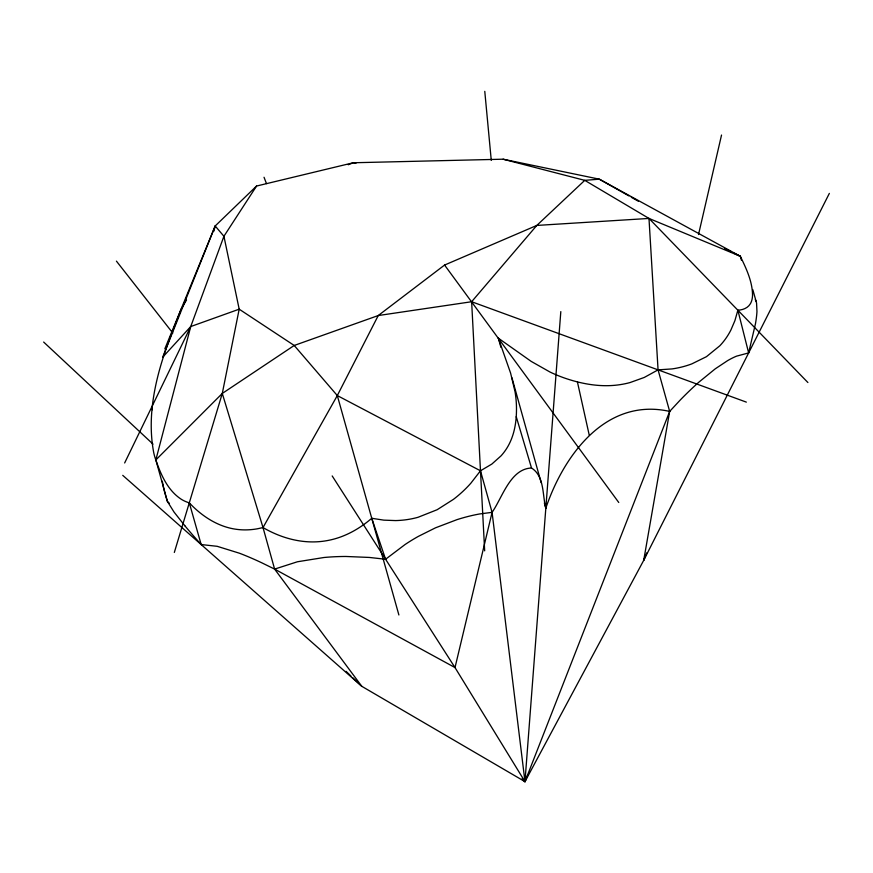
<?xml version="1.0" encoding="UTF-8"?>
<svg xmlns="http://www.w3.org/2000/svg" width="873" height="873" viewBox="0 0 873 873"><rect width="100%" height="100%" fill="white"/><g stroke="black" fill="none" stroke-linecap="round" stroke-linejoin="round"><path stroke-width="1.31" d="M186.527 299.996A437.82 26.125 -65.3 0 1 181.027 309.348A513.149 4.965 -68.1 0 0 173.465 328.957C158.133 367.86 145.704 410.714 153.757 452.825A281.761 56.745 -70.5 0 0 155.841 459.951L167.441 501.495L174.022 512.036L184.858 525.775M256.553 186.047L223.924 236.277L190.74 326.546L155.841 459.951C160.894 474.705 167.681 490.364 181.213 499.225A193.315 76.759 -74.3 0 0 189.299 502.826C201.903 516.292 218.381 527.085 236.998 529.387A143.467 94.917 -75.3 0 0 257.6 528.754L263.013 527.565C279.698 537.299 299.068 543.115 318.503 541.707A93.04 86.973 -85.7 0 0 339.073 537.517C351.121 533.37 362.12 526.583 371.745 518.289L383.847 520.144L395.567 520.581A96.314 92.385 48.2 0 0 418.003 517.307L437.144 509.723L453.425 499.367A132.849 127.425 48.2 0 0 470.798 483.271L480.477 470.798L491.848 464.065L501.058 455.848A88.337 69.229 36.4 0 0 508.108 446.07C514.874 434.045 516.772 419.957 516.456 406.349A132.194 103.592 36.4 0 0 515.059 391.791L510.607 373.12L498.363 338.2L531.21 361.4L549.914 371.985A132.194 122.897 17.1 0 0 565.617 378.413C581.462 383.76 598.332 386.87 615.083 385.277A88.337 82.127 17.1 0 0 629.979 382.581L644.285 377.442L658.067 369.868L672.014 368.919A132.849 107.412 54.6 0 0 691.809 363.888L706.453 356.675L719.843 345.763A96.314 77.872 54.6 0 0 730.908 330.005L734.913 320.631L737.871 310.21C742.683 310.002 747.801 308.136 750.344 303.793A93.04 31.952 48.2 0 0 752.548 295.03C752.351 281.259 746.219 268.458 740.337 256.291L599.315 179.172L503.088 159.202L353.281 162.76L256.553 186.047L215.184 225.987L164.822 348.873M560.815 311.606L524.968 781.651L361.815 686.331L122.744 475.349M503.088 159.202L584.757 180.351L648.988 218.436L658.067 369.868L669.667 411.412L643.717 560.324L524.968 781.651L521.912 778.934M174.327 552.456L222.288 393.439L239.191 309.184L223.924 236.277L215.184 225.987L162.64 357.253L190.74 326.546L239.191 309.184L294.212 345.468L337.305 395.567L480.477 470.798L492.077 512.342L524.968 781.651L523.287 779.513M698.52 234.542L721.535 135.042M752.832 289.705L756.564 303.062L756.956 311.443A105.808 16.74 -68.8 0 1 755.472 323.73L748.641 352.921L736.528 356.151A92.833 30.326 -50.9 0 0 727.613 360.625L715.249 368.832L698.793 382.232A132.827 43.388 -50.9 0 0 680.187 400.085L669.667 411.412C605.927 397.171 563.74 455.149 545.821 508.184C542.297 494.926 544.599 476.2 531.515 468.015C510.269 468.768 502.39 497.643 492.077 512.342L455.008 667.572L524.968 781.651L527.608 775.377M213.907 231.138L215.184 225.987M669.667 411.412L524.968 781.651L524.935 778.934M646.828 552.795L643.717 560.324L829.35 193.391M124.653 462.963L190.74 326.546M352.932 677.885L361.815 686.331L274.613 569.098L263.013 527.565L337.305 395.567L378.238 315.546L444.575 265.054L536.808 225.43L648.988 218.436L740.337 256.291L741.417 260.187M155.841 459.951L222.288 393.439L294.212 345.468L378.238 315.546L471.638 301.731L746.35 402.126M184.858 525.775A157.02 10.563 44.7 0 0 197.429 540.365L201.161 544.545L217.181 546.312L239.409 553.209A119.71 23.571 31.6 0 1 261.824 562.823L274.613 569.098L297.453 561.765L323.992 557.498A105.808 41.718 4 0 1 345.937 556.472L369.334 557.443L385.582 559.255L405.116 544.49A92.833 43.792 -32.6 0 1 418.331 536.393L435.518 527.816L457.026 519.631A132.827 62.66 -32.6 0 1 479.866 513.924L492.077 512.342M348.251 164.746L353.281 162.76L355.966 163.24M740.337 256.291L738.525 255.429A143.412 2.27 28.8 0 1 733.942 253.181M724.863 248.543L728.169 250.245A143.412 2.27 28.8 0 0 731.203 251.795M274.613 569.098L455.008 667.572L332.187 475.938M628.953 195.934L599.315 179.172L584.757 180.351L536.808 225.43L471.638 301.731L484.668 550.852M631.332 197.276L638.447 201.303M43.65 342.052L153.015 444.117M169.417 503.372L167.441 501.495A240.828 68.651 48.3 0 1 163.36 486.741L162.302 481.219M346.035 671.315L350.968 676.008M648.988 218.436L807.896 382.527M116.425 261.136L172.81 333.06M444.575 265.054L618.761 502.488M755.298 299.668L756.029 301.152M264.028 177.263L266.483 183.625M371.745 518.289L385.582 559.255M222.288 393.439L263.013 527.565M516.238 416.672L531.515 468.015M189.299 502.826L201.161 544.545M337.305 395.567L398.885 614.974M498.363 338.2L500.916 347.345M544.359 502.957L545.821 508.184M511.949 377.78L541.173 482.682M737.871 310.21L748.641 352.921M151.684 407.156L152.317 409.797M577.413 381.905L589.253 435.201M484.777 91.349L491.27 160.392"/></g></svg>
